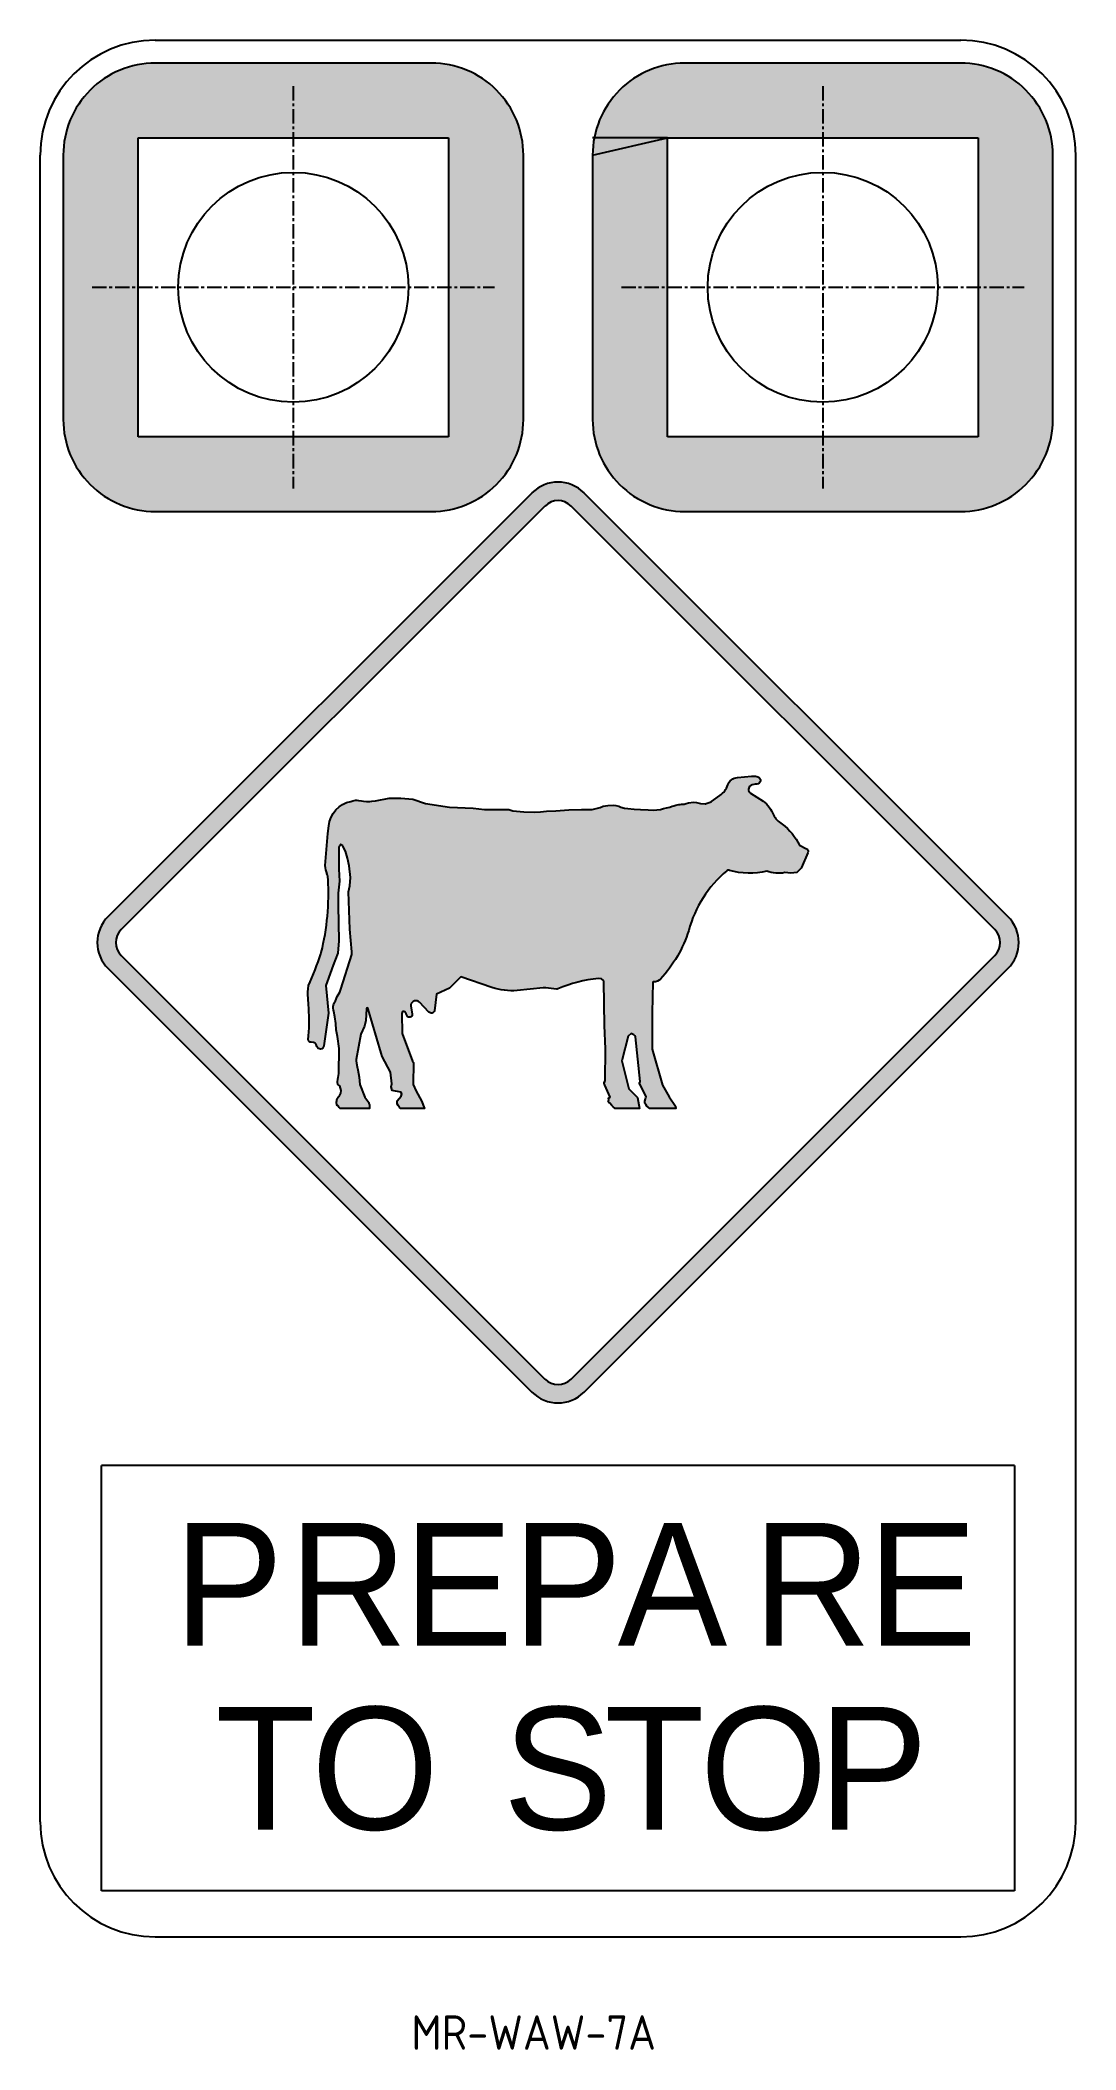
# Model space of a CAD drawing. Header units: millimetres. Extents: x -261 to -171, y -126 to 49.
import ezdxf

# ---------------------------------------------------------------- set-up
doc = ezdxf.new("R2010")
doc.units = ezdxf.units.MM
doc.linetypes.add('CENTER', pattern=[2, 1.25, -0.25, 0.25, -0.25])
doc.linetypes.add('CENTERX2', pattern=[101.6, 63.5, -12.7, 12.7, -12.7])
for name, color, linetype in [('CENT25', 1, 'CENTER'), ('L25', 1, 'Continuous'), ('L35', 3, 'Continuous'), ('L50', 7, 'Continuous'), ('T25', 1, 'Continuous'), ('TBLK25', 1, 'Continuous')]:
    doc.layers.add(name, color=color, linetype=linetype)
doc.styles.add('DSERIES', font='Dseries')
doc.styles.add('ISO', font='iso')

msp = doc.modelspace()

# ---------------------------------------------------------------- hatches: boundary and pattern name
at = {"layer": 'L25'}
h = msp.add_hatch(color=256, dxfattribs=at)
h.paths.add_polyline_path([(-225.34, 40.64), (-225.34, 14.64), (-252.34, 14.64), (-252.34, 40.06), (-256.5, 44.8, 0.19903), (-258.84, 39.14), (-258.84, 16.14, 0.414214), (-250.84, 8.14), (-226.84, 8.14, 0.414214), (-218.84, 16.14), (-218.84, 39.14, 0.414214), (-226.84, 47.14), (-250.84, 47.14, 0.198795), (-256.5, 44.8), (-252.34, 40.06), (-252.34, 40.64)])
h.paths.add_polyline_path([(-179.32, 40.64), (-179.32, 39.59), (-173.84, 43.04, 0.271777), (-180.82, 47.14), (-204.82, 47.14, 0.414214), (-212.82, 39.14), (-212.82, 16.14, 0.414214), (-204.82, 8.14), (-180.82, 8.14, 0.414214), (-172.82, 16.14), (-172.82, 39.14, 0.128024), (-173.84, 43.04), (-179.32, 39.59), (-179.32, 14.64), (-206.32, 14.64), (-206.32, 40.64)])
at = {"layer": 'T25', "linetype": 'CENTERX2'}
msp.add_hatch(color=1, dxfattribs=at).paths.add_polyline_path([(-216.82, -17.94), (-217.35, -17.98), (-217.9, -18.01), (-218.8, -17.98), (-219.77, -17.89), (-220.12, -17.78), (-222.22, -17.78), (-223.21, -17.66), (-225.26, -17.59), (-227.36, -17.27), (-228.45, -16.9), (-229.49, -16.79), (-230.52, -16.79), (-231.69, -17.02), (-232.01, -17.05), (-232.34, -17.1), (-232.73, -17.07), (-232.92, -17.03), (-233.18, -17, 0.161091), (-233.68, -17.03, -0.055883), (-233.86, -17.08, 0.321306), (-235.75, -19.17), (-235.83, -19.88), (-236.06, -22.66, 0.075687), (-235.92, -23.39, -0.075977), (-235.82, -23.85, -0.075643), (-236.43, -30.29), (-236.45, -30.35, -0.025144), (-237.52, -33.11, 0.077077), (-237.56, -34.2, 0.002891), (-237.5, -35.03, -0.043617), (-237.54, -37.81, 0.358784), (-237.3, -38.04), (-236.9, -38.07), (-236.8, -38.41, 0.798333), (-236.18, -38.36), (-235.78, -35.51), (-236.01, -33.09), (-235.9, -32.77), (-235.39, -31.34), (-234.98, -30.28), (-234.88, -29.21), (-234.95, -26.15), (-234.95, -25.06), (-234.84, -24.03), (-234.88, -22.99), (-234.88, -20.97), (-234.72, -20.81), (-234.54, -20.98), (-234.31, -21.42), (-234.12, -22.02), (-233.98, -22.69), (-233.87, -23.7), (-233.94, -24.42), (-234.05, -24.95), (-233.94, -28.2), (-233.74, -30.36), (-234.75, -33.59), (-235.02, -34.06), (-235.24, -34.55, 0.181362), (-235.36, -35.23), (-235.32, -35.37), (-235.24, -35.81), (-235.15, -36.4), (-235.11, -36.95), (-235.01, -37.53), (-234.86, -38.59), (-234.88, -40.74), (-234.93, -41.09), (-234.98, -41.23), (-235, -41.51), (-234.98, -41.71), (-234.81, -41.83), (-234.65, -42.33), (-234.86, -42.75), (-234.93, -42.82), (-235.02, -42.94), (-235.09, -43.24), (-235.05, -43.51), (-234.91, -43.6), (-234.86, -43.7), (-234.77, -43.79), (-234.63, -43.81), (-232.81, -43.81), (-232.23, -43.79), (-232.23, -43.47), (-232.28, -43.37), (-232.28, -43.28), (-232.62, -42.82), (-233.06, -41.71), (-233.13, -41.06), (-233.22, -40.43), (-233.3, -40.16), (-233.35, -39.85), (-233.39, -39.65), (-232.97, -37.32), (-232.65, -36.63), (-232.55, -36.15), (-232.48, -35.02), (-232.34, -35.09), (-231.19, -38.99), (-231.12, -39.27), (-230.39, -40.65), (-230.27, -41.64), (-230.34, -41.92), (-230.25, -42.22), (-229.39, -42.4), (-229.46, -42.73), (-229.81, -43.12), (-229.81, -43.37), (-229.62, -43.7), (-229.49, -43.81), (-227.43, -43.81), (-227.71, -43.14), (-228.17, -42.29), (-228.42, -41.71), (-228.4, -39.87), (-229.37, -37.26), (-229.4, -35.52, -0.662322), (-229.14, -35.4, -0.120492), (-229.03, -35.55), (-228.95, -35.73, 0.872894), (-228.51, -35.6), (-228.61, -34.92, -0.081957), (-228.62, -34.79, -0.628809), (-227.84, -34.57), (-227.04, -35.42, 0.572327), (-226.57, -35.3), (-226.39, -33.85), (-225.26, -33.34), (-224.29, -32.35), (-221.57, -33.27, 0.106547), (-219.39, -33.53), (-216.99, -33.29), (-215.97, -33.42, 0.136635), (-215.84, -33.4, -0.085671), (-212.32, -32.49), (-211.96, -32.52), (-211.84, -32.77), (-211.79, -36.57), (-211.7, -38.62), (-211.72, -41.39), (-211.81, -41.55), (-211.81, -41.65), (-211.31, -42.82), (-211.44, -42.91), (-211.4, -43.25), (-211.14, -43.54), (-211.03, -43.65), (-210.87, -43.81), (-208.74, -43.81), (-208.91, -42.84), (-209.67, -42.08), (-210.29, -39.66), (-209.74, -37.52), (-209.48, -37.26), (-209.1, -37.49), (-208.68, -41.44), (-208.74, -41.55), (-208.74, -41.57), (-208.17, -42.77), (-208.21, -42.84), (-208.28, -43.17), (-208.28, -43.28), (-208.1, -43.6), (-207.85, -43.81), (-205.58, -43.81), (-205.61, -43.6), (-206.18, -42.77), (-206.76, -41.78), (-207.64, -38.65), (-207.66, -35.58), (-207.64, -35.49), (-207.59, -32.96, -0.6686), (-207.49, -32.78, 0.205461), (-206.92, -32.54, 0.112189), (-204.47, -28.3, -0.156649), (-201.06, -23.04, 0.140529), (-197.69, -23.14, 0.143141), (-196.11, -23.28, 0.079529), (-195.06, -23.26), (-194.72, -22.92, 0.092756), (-194.67, -22.84), (-194.1, -21.52, 0.376115), (-194.22, -21.2), (-194.83, -20.89, 0.10968), (-196.34, -19.05, -0.18901), (-197.18, -18.08, 0.123543), (-197.99, -17.06), (-199.09, -16.37, -0.627816), (-199.03, -15.69, -0.084968), (-198.52, -15.58, 0.804787), (-198.46, -14.94, 0.052938), (-198.71, -14.89, 0.025792), (-199.01, -14.89), (-200.24, -15, 0.285414), (-201.08, -15.65, -0.177775), (-201.76, -16.56), (-202.55, -17.12), (-203, -17.29), (-203.44, -17.27), (-203.78, -17.18), (-204.04, -17.15), (-204.5, -17.2), (-204.86, -17.31), (-205.09, -17.33), (-205.2, -17.35), (-205.32, -17.35), (-205.47, -17.38), (-205.6, -17.41), (-205.76, -17.46), (-206.05, -17.56), (-206.41, -17.65), (-206.66, -17.71), (-206.91, -17.78), (-207.39, -17.85), (-207.99, -17.81), (-208.67, -17.78), (-209.2, -17.75), (-209.92, -17.69), (-210.36, -17.59), (-210.55, -17.51), (-210.81, -17.44), (-211.05, -17.41), (-211.49, -17.45), (-211.91, -17.5), (-212.18, -17.62), (-212.85, -17.8), (-213.8, -17.8), (-214.9, -17.82), (-216.01, -17.89)])
at = {"layer": 'TBLK25', "linetype": 'CENTERX2'}
h = msp.add_hatch(color=256, dxfattribs=at)
h.paths.add_polyline_path([(-177.86, -28.23, -0.198872), (-177.39, -29.36), (-175.79, -29.36, 0.198872), (-176.73, -27.1), (-213.57, 9.74, 0.198872), (-215.83, 10.68), (-215.83, 9.08, -0.198872), (-214.7, 8.61)])
h.paths.add_polyline_path([(-216.97, 8.61, -0.198952), (-215.83, 9.08), (-215.83, 10.68, 0.198952), (-218.1, 9.74), (-254.94, -27.1, 0.198872), (-255.88, -29.36), (-254.27, -29.36, -0.198872), (-253.8, -28.23)])
h.paths.add_polyline_path([(-218.1, -68.47, 0.198952), (-215.83, -69.41), (-215.83, -67.8, -0.198952), (-216.97, -67.33), (-253.8, -30.5, -0.198952), (-254.27, -29.36), (-255.88, -29.36, 0.198952), (-254.94, -31.63)])
h.paths.add_polyline_path([(-214.7, -67.33, -0.198872), (-215.83, -67.8), (-215.83, -69.41, 0.198872), (-213.57, -68.47), (-176.73, -31.63, 0.198952), (-175.79, -29.36), (-177.39, -29.36, -0.198952), (-177.86, -30.5)])

# ---------------------------------------------------------------- linework, layer by layer
at = {"layer": 'CENT25'}
for p, q in [((-238.84, 45.14), (-238.84, 10.14)), ((-192.82, 45.14), (-192.82, 10.14)), ((-256.34, 27.64), (-221.34, 27.64)), ((-210.32, 27.64), (-175.32, 27.64))]:
    msp.add_line(p, q, dxfattribs=at)
at = {"layer": 'L25'}
for p, q in [((-206.32, 40.64), (-212.82, 40.64)), ((-212.82, 39.14), (-206.32, 40.64))]:
    msp.add_line(p, q, dxfattribs=at)
at = {"layer": 'L35'}
for p, q in [((-250.84, 49.14), (-180.82, 49.14)), ((-252.34, 40.64), (-225.34, 40.64)), ((-252.34, 14.64), (-252.34, 40.64)), ((-225.34, 40.64), (-225.34, 14.64)), ((-206.32, 40.64), (-179.32, 40.64)), ((-206.32, 14.64), (-206.32, 40.64)), ((-179.32, 40.64), (-179.32, 14.64)), ((-260.84, -105.86), (-260.84, 39.14)), ((-170.82, -105.86), (-170.82, 39.14)), ((-225.34, 14.64), (-252.34, 14.64)), ((-179.32, 14.64), (-206.32, 14.64)), ((-176.16, -74.86), (-255.51, -74.86)), ((-255.51, -111.86), (-255.51, -74.86)), ((-176.16, -74.86), (-176.16, -111.86)), ((-176.16, -111.86), (-255.51, -111.86)), ((-250.84, -115.86), (-180.82, -115.86))]:
    msp.add_line(p, q, dxfattribs=at)
for points in [[(-250.84, 47.14, 0.414214), (-258.84, 39.14), (-258.84, 16.14, 0.414214), (-250.84, 8.14), (-226.84, 8.14, 0.414214), (-218.84, 16.14), (-218.84, 39.14, 0.414214), (-226.84, 47.14)], [(-204.82, 47.14, 0.414214), (-212.82, 39.14), (-212.82, 16.14, 0.414214), (-204.82, 8.14), (-180.82, 8.14, 0.414214), (-172.82, 16.14), (-172.82, 39.14, 0.414214), (-180.82, 47.14)]]:
    msp.add_lwpolyline(points, format="xyb", close=True, dxfattribs=at)
for centre in [(-238.84, 27.64), (-192.82, 27.64)]:
    msp.add_circle(centre, 10, dxfattribs=at)
for centre, start, end in [((-250.84, 39.14), 90, 180), ((-180.82, 39.14), 0, 90), ((-250.84, -105.86), 180, 270), ((-180.82, -105.86), 270, 0)]:
    msp.add_arc(centre, 10, start, end, dxfattribs=at)
at = {"layer": 'L50', "color": 1}
msp.add_lwpolyline([(-235.91, -23.4, -0.077305), (-236.06, -22.66), (-235.83, -19.88), (-235.76, -19.21, -0.328594), (-233.83, -17.08, 0.047354), (-233.68, -17.03, -0.161091), (-233.18, -17), (-232.92, -17.03), (-232.73, -17.07), (-232.48, -17.08), (-232.19, -17.08), (-232.01, -17.05), (-231.69, -17.02), (-230.52, -16.79), (-229.49, -16.79), (-228.45, -16.9), (-227.36, -17.27), (-225.26, -17.59), (-223.21, -17.66), (-222.22, -17.78), (-220.12, -17.78), (-219.77, -17.89), (-218.8, -17.98), (-217.9, -18.01), (-217.35, -17.98), (-216.82, -17.94), (-216.01, -17.89), (-214.9, -17.82), (-213.8, -17.8), (-212.85, -17.8), (-212.18, -17.62), (-211.91, -17.5), (-211.49, -17.45), (-211.05, -17.41), (-210.81, -17.44), (-210.55, -17.51), (-210.36, -17.59), (-210.05, -17.66), (-209.75, -17.71), (-209.2, -17.75), (-208.67, -17.78), (-207.99, -17.81), (-207.49, -17.84), (-207.24, -17.82), (-206.91, -17.78), (-206.66, -17.71), (-206.41, -17.65), (-206.12, -17.57), (-205.92, -17.51), (-205.76, -17.46), (-205.6, -17.41), (-205.47, -17.38), (-205.32, -17.35), (-205.2, -17.35), (-205.09, -17.33), (-204.99, -17.33), (-204.86, -17.31), (-204.77, -17.29), (-204.7, -17.26), (-204.5, -17.2), (-204.04, -17.15), (-203.78, -17.18), (-203.44, -17.27), (-203.05, -17.29, 0.103713), (-202.95, -17.27), (-202.61, -17.15, 0.064211), (-202.49, -17.08), (-201.76, -16.56, 0.177775), (-201.08, -15.65, -0.285414), (-200.24, -15), (-199.01, -14.89, -0.01249), (-198.87, -14.89, -0.082834), (-198.46, -14.94, -0.854172), (-198.56, -15.58, 0.086322), (-199.06, -15.7, 0.591564), (-199.09, -16.37), (-197.99, -17.06, -0.141499), (-197.11, -18.25, 0.161317), (-196.34, -19.05, -0.10968), (-194.83, -20.89), (-194.22, -21.2, -0.414639), (-194.11, -21.55), (-194.67, -22.84, -0.092756), (-194.72, -22.92), (-195.06, -23.26, -0.079529), (-196.11, -23.28, -0.143141), (-197.69, -23.14, -0.134784), (-200.93, -23.08, 0.251968), (-201.17, -23.13, 0.153084), (-204.47, -28.3, -0.112189), (-206.92, -32.54, -0.214131), (-207.52, -32.78, 0.19845), (-207.59, -32.82), (-207.64, -35.49), (-207.66, -35.58), (-207.64, -38.65), (-206.76, -41.78), (-206.18, -42.77), (-205.61, -43.6), (-205.58, -43.81), (-207.85, -43.81), (-208.1, -43.6), (-208.19, -43.44), (-208.28, -43.33), (-208.28, -43.17), (-208.24, -42.96), (-208.21, -42.84), (-208.17, -42.77), (-208.68, -41.71), (-208.74, -41.69), (-208.74, -41.55), (-208.68, -41.44), (-209.09, -37.56), (-209.16, -37.47), (-209.25, -37.4), (-209.48, -37.26), (-209.74, -37.52), (-210.29, -39.66), (-209.67, -42.08), (-208.91, -42.84), (-208.74, -43.81), (-210.87, -43.81), (-211.03, -43.65), (-211.14, -43.54), (-211.33, -43.33), (-211.37, -43.3), (-211.47, -43.14), (-211.42, -43.07), (-211.44, -42.91), (-211.31, -42.82), (-211.77, -41.76), (-211.81, -41.67), (-211.81, -41.55), (-211.72, -41.39), (-211.7, -38.62), (-211.79, -36.57), (-211.84, -32.77), (-211.88, -32.67), (-212.04, -32.51), (-212.32, -32.49, 0.085671), (-215.84, -33.4, -0.136635), (-215.97, -33.42), (-216.88, -33.31, 0.054273), (-217.11, -33.3), (-219.39, -33.53, -0.106547), (-221.57, -33.27), (-224.29, -32.35), (-225.26, -33.34), (-226.39, -33.85), (-226.57, -35.3, -0.586538), (-227.05, -35.41), (-227.87, -34.55, 0.602283), (-228.62, -34.79, 0.052318), (-228.62, -34.88), (-228.51, -35.6, -0.872894), (-228.95, -35.73), (-229.03, -35.55, 0.120492), (-229.14, -35.4, 0.662322), (-229.4, -35.52), (-229.37, -37.26), (-228.47, -39.68), (-228.4, -39.8), (-228.42, -41.71), (-228.17, -42.29), (-227.71, -43.14), (-227.43, -43.81), (-229.49, -43.81), (-229.62, -43.7), (-229.72, -43.54), (-229.81, -43.4), (-229.81, -43.12), (-229.46, -42.73), (-229.42, -42.52), (-229.49, -42.38), (-230.25, -42.22), (-230.34, -41.92), (-230.27, -41.64), (-230.39, -40.65), (-231.12, -39.27), (-231.19, -38.99), (-232.32, -35.16), (-232.37, -35.08), (-232.44, -35.04), (-232.48, -35.14), (-232.55, -36.15), (-232.65, -36.63), (-232.97, -37.32), (-233.37, -39.53), (-233.39, -39.66), (-233.35, -39.85), (-233.3, -40.16), (-233.22, -40.43), (-233.13, -41.06), (-233.06, -41.71), (-232.62, -42.82), (-232.28, -43.28), (-232.28, -43.37), (-232.23, -43.47), (-232.23, -43.56), (-232.23, -43.79), (-232.81, -43.81), (-234.63, -43.81), (-234.77, -43.79), (-234.86, -43.7), (-234.91, -43.6), (-235.05, -43.51), (-235.09, -43.24), (-235.02, -42.94), (-234.93, -42.82), (-234.86, -42.75), (-234.72, -42.47), (-234.68, -42.24), (-234.81, -41.83), (-234.98, -41.71), (-235, -41.51), (-234.98, -41.23), (-234.93, -41.09), (-234.88, -40.74), (-234.86, -38.59), (-235.01, -37.53), (-235.11, -36.95), (-235.15, -36.4), (-235.24, -35.81), (-235.32, -35.37), (-235.33, -35.32), (-235.36, -35.23, -0.154934), (-235.28, -34.64), (-235.28, -34.61), (-235.18, -34.43), (-235.02, -34.06), (-234.79, -33.67), (-234.7, -33.43), (-233.75, -30.41), (-233.75, -30.16), (-233.94, -28.2), (-234.05, -24.95), (-233.94, -24.42), (-233.87, -23.7), (-233.98, -22.69), (-234.12, -22.02), (-234.31, -21.42), (-234.53, -20.99), (-234.55, -20.96), (-234.59, -20.93), (-234.63, -20.9), (-234.68, -20.87), (-234.72, -20.84), (-234.75, -20.84), (-234.78, -20.87), (-234.81, -20.91), (-234.84, -20.95), (-234.86, -21), (-234.87, -21.06), (-234.88, -21.14), (-234.88, -22.99), (-234.84, -24.03), (-234.95, -25.06), (-234.95, -26.15), (-234.88, -29.21), (-234.98, -30.28), (-235.39, -31.34), (-235.9, -32.77), (-236.01, -33.09), (-235.78, -35.51), (-236.18, -38.35, -0.807582), (-236.8, -38.4), (-236.85, -38.24, 0.308087), (-237.08, -38.06), (-237.3, -38.04, -0.358784), (-237.54, -37.81, 0.043617), (-237.5, -35.03, -0.002891), (-237.56, -34.2, -0.077077), (-237.52, -33.11, 0.025144), (-236.45, -30.35), (-236.43, -30.3), (-236.41, -30.22, 0.074827), (-235.82, -23.85, 0.075977), (-235.92, -23.39)], format="xyb", dxfattribs=at)
at = {"layer": 'TBLK25', "color": 1}
for p, q in [((-218.1, 9.74), (-254.94, -27.1)), ((-176.73, -27.1), (-213.57, 9.74)), ((-216.97, 8.61), (-253.8, -28.23)), ((-177.86, -28.23), (-214.7, 8.61)), ((-253.8, -30.5), (-216.97, -67.33)), ((-214.7, -67.33), (-177.86, -30.5)), ((-254.94, -31.63), (-218.1, -68.47)), ((-213.57, -68.47), (-176.73, -31.63))]:
    msp.add_line(p, q, dxfattribs=at)
for centre, radius, start, end in [((-215.83, 7.48), 3.21, 45, 135), ((-215.83, 7.48), 1.6, 45, 135), ((-252.67, -29.36), 3.21, 135, 225), ((-178.99, -29.36), 3.21, 315, 45), ((-252.67, -29.36), 1.6, 135, 225), ((-178.99, -29.36), 1.6, 315, 45), ((-215.83, -66.2), 1.6, 225, 315), ((-215.83, -66.2), 3.21, 225, 315)]:
    msp.add_arc(centre, radius, start, end, dxfattribs=at)

# ---------------------------------------------------------------- texts
at = {"layer": 'L35', "style": 'DSERIES'}
for s, p in [('P', (-249.23, -90.52)), ('R', (-239.24, -90.52)), ('E', (-229.25, -90.52)), ('P', (-219.78, -90.52)), ('A', (-210.64, -90.52)), ('R', (-198.9, -90.52)), ('E', (-188.91, -90.52)), ('T', (-245.61, -106.53)), ('O', (-237.28, -106.53)), ('S', (-220.62, -106.53)), ('T', (-211.82, -106.53)), ('O', (-203.5, -106.53)), ('P', (-193.19, -106.53))]:
    msp.add_text(s, height=10.67, dxfattribs=at).set_placement(p)
at = {"layer": 'T25', "color": 3, "style": 'ISO'}
msp.add_text('MR-WAW-7A', height=3, dxfattribs=at).set_placement((-228.58, -125.68))

doc.saveas('drawing.dxf')
